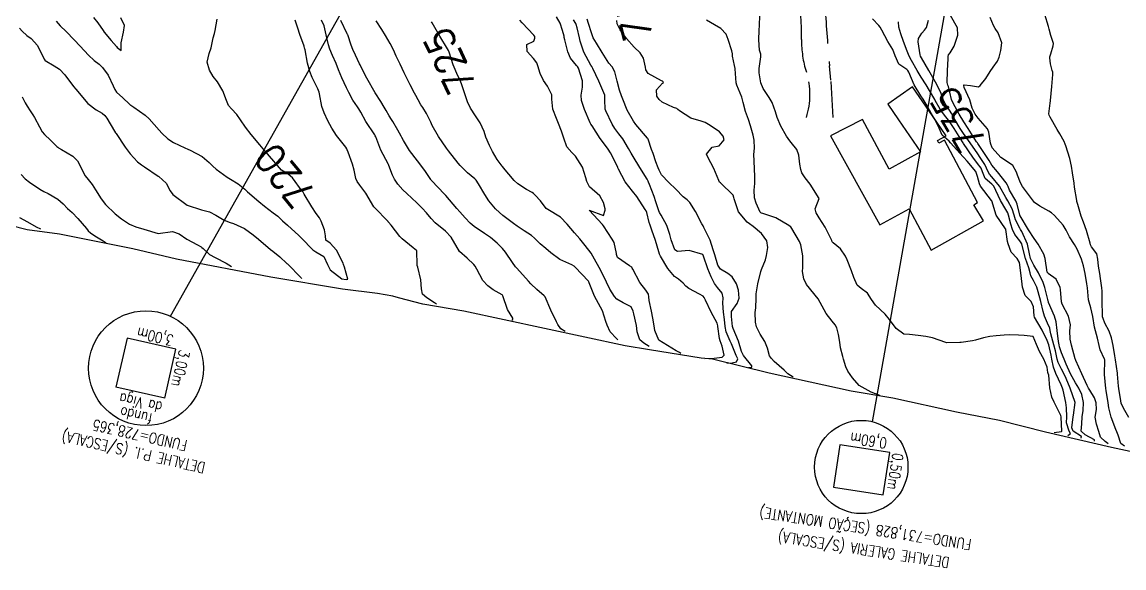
# Model space of a CAD drawing. Header units: metres. Extents: x 298520 to 308411, y 7433745 to 7450750.
# Drawn here: x 302261.6 to 302415.1, y 7441187.2 to 7441263.2 of the extents above; entities that cross this region are included whole.
import ezdxf
from ezdxf.enums import TextEntityAlignment as Align

# ---------------------------------------------------------------- set-up
doc = ezdxf.new("R2010")
doc.units = ezdxf.units.M
doc.header["$LTSCALE"] = 10
for name, pattern in [('CONTINUO', [0]), ('DASHED', [0.75, 0.5, -0.25]), ('TRACEJADO', [8.7, 8, -0.7])]:
    doc.linetypes.add(name, pattern=pattern)
for name, color, linetype in [('Area', 45, 'Continuous'), ('Cotas', 45, 'Continuous'), ('Curvas de Nivel 1m', 11, 'Continuous'), ('Curvas de Nivel 5m', 15, 'Continuous'), ('Edificações', 30, 'Continuous'), ('TEXTO', 45, 'Continuous'), ('Vias Secundárias', 230, 'DASHED')]:
    doc.layers.add(name, color=color, linetype=linetype)
doc.styles.add('ROMANS', font='romans', dxfattribs={"height": 0.2})
doc.styles.add('Style-STANDARD', font='STANDARD.shx')

msp = doc.modelspace()

# ---------------------------------------------------------------- linework, layer by layer
at = {"layer": 'Area'}
msp.add_polyline3d([(302425.53, 7441201.37, 739.46), (302413.34, 7441203.97, 738.03), (302404.18, 7441206.09, 731.68), (302397.75, 7441207.71, 731.27), (302391.78, 7441208.86, 731.32), (302382.89, 7441210.81, 731.59), (302377.12, 7441211.78, 731.26), (302365.69, 7441214.32, 730.12), (302357.77, 7441216.26, 726.75), (302356.19, 7441216.39, 726.66), (302349, 7441217.56, 735.54), (302345.64, 7441218.11, 734.41), (302323.16, 7441222.93, 721.92), (302317.45, 7441223.92, 721.05), (302314.06, 7441224.83, 721.12), (302313.27, 7441225.06, 720.72), (302311.12, 7441225.43, 720.73), (302306.26, 7441226.02, 720.1), (302296.29, 7441227.69, 720.98), (302283.13, 7441230.21, 721.96), (302277.08, 7441231.63, 721.93), (302266.84, 7441233.66, 723.26), (302262.36, 7441234.3, 723.42), (302252.64, 7441236.76, 724.46)], dxfattribs=at)
at = {"layer": 'Curvas de Nivel 1m', "flags": 128}
for points, elevation in [([(302271.58, 7441263.86), (302272.2, 7441263.13), (302272.92, 7441262.05), (302273.07, 7441261.84), (302274.04, 7441260.69), (302274.79, 7441259.82), (302274.89, 7441259.71), (302275.44, 7441259.26), (302275.45, 7441259.81), (302275.43, 7441260.35), (302275.78, 7441261.81), (302275.89, 7441262.77), (302275.41, 7441263.81)], 719), ([(302356.72, 7441216.36), (302358, 7441216.42), (302359.14, 7441216.56), (302359.42, 7441216.8), (302359.15, 7441218.06), (302358.84, 7441218.81), (302358.74, 7441219.14), (302358.53, 7441220.82), (302358.52, 7441220.91), (302358.44, 7441221.28), (302357.59, 7441222.83), (302356.82, 7441224.5), (302356.64, 7441224.84), (302356.48, 7441225.03), (302355.99, 7441225.34), (302354.5, 7441226.1), (302354.05, 7441226.42), (302353.68, 7441226.87), (302353.03, 7441227.4), (302352.51, 7441227.76), (302351.57, 7441228.9), (302350.55, 7441230.62), (302350.42, 7441230.91), (302349.98, 7441232.33), (302349.79, 7441232.92), (302349.4, 7441234.12), (302349.1, 7441234.93), (302348.98, 7441235.3), (302348.62, 7441236.69), (302348.54, 7441236.94), (302348.43, 7441237.14), (302347.23, 7441238.95), (302346.65, 7441239.67), (302345.62, 7441240.97), (302344.69, 7441242.72), (302344.62, 7441242.91), (302344.59, 7441242.98), (302344.5, 7441243.18), (302343.58, 7441245), (302343.26, 7441245.53), (302342.74, 7441246.22), (302342.15, 7441247.02), (302341.02, 7441248.77), (302340.86, 7441249.03), (302340.77, 7441249.21), (302339.96, 7441251.04), (302339.55, 7441252.3), (302339.5, 7441253.04), (302339.69, 7441254.18), (302339.67, 7441255.04), (302339.11, 7441256.8), (302338.98, 7441257.05), (302338.86, 7441257.2), (302338, 7441258.19), (302337.62, 7441259.07), (302337.22, 7441260.76), (302337.15, 7441261.08), (302337.11, 7441261.27), (302336.92, 7441262.04), (302336.57, 7441263.08), (302336.08, 7441263.95)], 727), ([(302362.81, 7441215.08), (302363.07, 7441215.09), (302363.27, 7441215.13), (302363.26, 7441215.32), (302362.12, 7441216.77), (302361.83, 7441217.33), (302361.42, 7441218.78), (302360.68, 7441220.54), (302360.59, 7441220.79), (302360.45, 7441222.2), (302360.41, 7441222.75), (302360.41, 7441222.79), (302360.41, 7441222.83), (302360.45, 7441222.92), (302361.24, 7441224.01), (302361.49, 7441224.78), (302361.41, 7441225.86), (302361.11, 7441226.78), (302360.51, 7441227.73), (302359.93, 7441228.22), (302358.89, 7441228.81), (302358.53, 7441229.34), (302358.09, 7441230.82), (302357.9, 7441231.49), (302357.44, 7441232.83), (302356.6, 7441234.62), (302356.48, 7441234.84), (302356.32, 7441235.13), (302355.4, 7441236.85), (302354.64, 7441238.1), (302354.25, 7441238.48), (302353.69, 7441238.87), (302352.66, 7441239.96), (302351.69, 7441240.9), (302350.68, 7441241.96), (302350.38, 7441242.6), (302350.24, 7441242.92), (302349.89, 7441243.74), (302349.52, 7441244.93), (302349.29, 7441245.49), (302348.81, 7441246.94), (302348.79, 7441246.99), (302348.74, 7441247.06), (302347.13, 7441248.96), (302346.77, 7441249.43), (302345.9, 7441250.97), (302345.31, 7441252.48), (302345.11, 7441252.98), (302344.82, 7441253.77), (302344.52, 7441254.98), (302344.19, 7441256.32), (302343.8, 7441257), (302343.37, 7441257.5), (302342.88, 7441258.26), (302342.43, 7441259.01), (302341.61, 7441260.32), (302341.19, 7441261.03), (302340.92, 7441261.73), (302340.54, 7441263.03), (302340.33, 7441263.65)], 729), ([(302405.38, 7441206.03), (302406.41, 7441206.2), (302406.44, 7441206.24), (302406.32, 7441208.2), (302406.32, 7441208.24), (302406.29, 7441208.42), (302405.35, 7441210.25), (302405.04, 7441210.98), (302404.77, 7441212.26), (302404.61, 7441214.02), (302404.52, 7441214.27), (302404.49, 7441214.4), (302404.37, 7441215.13), (302403.95, 7441216.27), (302403.33, 7441217.35), (302402.9, 7441218.29), (302402.42, 7441219.4), (302401.18, 7441219.55), (302400.42, 7441219.61), (302399.08, 7441219.67), (302398.42, 7441219.61), (302397.27, 7441219.5), (302396.42, 7441219.43), (302395.54, 7441219.25), (302394.41, 7441218.9), (302394, 7441218.8), (302392.41, 7441218.6), (302392.23, 7441218.59), (302390.4, 7441218.55), (302390.26, 7441218.57), (302388.41, 7441219.21), (302387.49, 7441219.4), (302386.42, 7441219.56), (302385.22, 7441219.7), (302384.42, 7441219.73), (302383.36, 7441220.52), (302382.45, 7441221.81), (302381.82, 7441222.54), (302380.47, 7441223.79), (302379.93, 7441224.56), (302379.36, 7441225.44), (302378.5, 7441226.09), (302377.93, 7441226.59), (302377.48, 7441227.62), (302377.14, 7441228.59), (302376.55, 7441230.09), (302376.32, 7441230.6), (302375.59, 7441231.64), (302374.57, 7441232.46), (302374.47, 7441232.63), (302374.39, 7441232.81), (302373.46, 7441234.64), (302372.62, 7441235.94), (302372.21, 7441236.65), (302372.07, 7441237.21), (302372.64, 7441238.65), (302371.4, 7441240.66), (302370.68, 7441241.52), (302370.23, 7441242.22), (302370.08, 7441242.68), (302369.96, 7441243.42), (302369.83, 7441244.68), (302369.53, 7441245.48), (302368.74, 7441246.45), (302368.55, 7441246.7), (302368.11, 7441247.34), (302367.31, 7441248.71), (302366.78, 7441249.96), (302366.56, 7441250.72), (302366.1, 7441252.03), (302365.68, 7441252.73), (302364.83, 7441253.97), (302364.5, 7441254.75), (302364.27, 7441256.17), (302364.3, 7441256.75), (302364.54, 7441258.4), (302364.51, 7441258.75), (302364.34, 7441259.3), (302364.22, 7441260.75), (302364.3, 7441262.12), (302364.33, 7441262.75), (302364.36, 7441264.16)], 732), ([(302407.26, 7441205.63), (302407.65, 7441205.88), (302407.46, 7441206.23), (302407.09, 7441207.41), (302407.11, 7441208.23), (302407.07, 7441209.46), (302407.01, 7441210.23), (302406.63, 7441211.94), (302406.52, 7441212.24), (302406.34, 7441212.67), (302405.6, 7441214.25), (302405.26, 7441215.15), (302405.04, 7441216.26), (302404.94, 7441216.81), (302404.61, 7441218.27), (302404.41, 7441218.87), (302403.68, 7441220.28), (302402.61, 7441222.13), (302402.56, 7441222.29), (302402.47, 7441223.56), (302402.16, 7441224.29), (302401.33, 7441225.15), (302400.95, 7441226.31), (302400.9, 7441226.7), (302400.72, 7441228.31), (302400.54, 7441229.72), (302400.22, 7441230.31), (302399.39, 7441231.16), (302398.96, 7441232.33), (302398.89, 7441232.65), (302398.63, 7441234.34), (302398.62, 7441234.36), (302398.6, 7441234.42), (302397.29, 7441236.35), (302396.67, 7441238.33), (302396.66, 7441238.36), (302396.64, 7441238.38), (302395.11, 7441240.38), (302394.97, 7441240.68), (302394.69, 7441241.7), (302394.45, 7441242.39), (302393.27, 7441243.84), (302392.76, 7441244.41), (302392.71, 7441244.46), (302390.95, 7441246.43), (302390.75, 7441246.64), (302389.78, 7441247.47), (302389.35, 7441248.45), (302388.78, 7441249.62), (302388.27, 7441250.47), (302387.7, 7441251.58), (302387.14, 7441252.48), (302386.82, 7441252.94), (302385.87, 7441254.49), (302385.11, 7441256.24), (302384.98, 7441256.5), (302384.86, 7441256.62), (302383.74, 7441257.39), (302383.24, 7441258.52), (302382.9, 7441259.41), (302382.22, 7441260.54), (302381.37, 7441262.11), (302381.12, 7441262.55), (302380.94, 7441262.78), (302380.06, 7441263.68)], 733), ([(302412.87, 7441204.44), (302412.86, 7441204.51), (302412.46, 7441204.77), (302411.8, 7441205.41), (302411.61, 7441206.18), (302411.26, 7441207.18), (302411.08, 7441208.19), (302411.25, 7441209.23), (302411.22, 7441210.19), (302410.99, 7441210.86), (302410.33, 7441211.94), (302410.17, 7441212.2), (302409.94, 7441212.6), (302409.24, 7441214.21), (302408.38, 7441216.07), (302408.32, 7441216.22), (302408.3, 7441216.31), (302407.8, 7441218.23), (302407.61, 7441219.04), (302407.57, 7441220.23), (302407.64, 7441221.03), (302407.38, 7441222.23), (302406.48, 7441223.94), (302406.4, 7441224.24), (302406.23, 7441225.97), (302406.19, 7441226.24), (302405.65, 7441227.39), (302404.52, 7441228.22), (302404.48, 7441228.27), (302404.41, 7441228.39), (302404.11, 7441230.27), (302403.92, 7441230.91), (302403.13, 7441232.28), (302402.58, 7441233.07), (302401.81, 7441234.3), (302400.62, 7441236.23), (302400.59, 7441236.28), (302400.59, 7441236.31), (302400.2, 7441237.88), (302400.02, 7441238.32), (302399.17, 7441239.83), (302398.95, 7441240.34), (302398.87, 7441240.53), (302398.68, 7441240.82), (302397.46, 7441242.35), (302396.7, 7441243.31), (302396.3, 7441243.96), (302396.06, 7441244.37), (302394.74, 7441246.32), (302394.69, 7441246.39), (302394.57, 7441246.56), (302393.41, 7441248.4), (302392.78, 7441249.34), (302392.12, 7441250.42), (302391.28, 7441251.95), (302391.08, 7441252.43), (302390.82, 7441253.46), (302390.65, 7441254.25), (302390.58, 7441254.43), (302390.45, 7441254.83), (302390.49, 7441256.44), (302390.59, 7441258.14), (302390.6, 7441258.43), (302390.67, 7441258.65), (302390.89, 7441258.96), (302391.45, 7441259.87), (302391.65, 7441260.42), (302391.93, 7441261.41), (302391.91, 7441262.42), (302390.95, 7441264.17)], 736), ([(302415.14, 7441204.14), (302414.63, 7441204.53), (302414.26, 7441205.66), (302414.09, 7441206.15), (302413.97, 7441206.45), (302413.29, 7441208.16), (302412.99, 7441209.48), (302412.89, 7441210.16), (302412.59, 7441211.9), (302412.56, 7441212.17), (302412.4, 7441214.13), (302412.4, 7441214.17), (302412.42, 7441216.14), (302412.41, 7441216.17), (302412.38, 7441216.25), (302411.79, 7441217.57), (302411.63, 7441218.18), (302411.41, 7441219.19), (302411.11, 7441220.19), (302410.98, 7441220.73), (302410.73, 7441222.2), (302410.47, 7441223.41), (302410.24, 7441224.2), (302410.17, 7441224.52), (302410, 7441226.2), (302409.93, 7441226.78), (302409.7, 7441228.21), (302409.46, 7441229.29), (302409.18, 7441230.21), (302408.57, 7441231.61), (302408.2, 7441232.22), (302407.51, 7441233.3), (302407.02, 7441234.24), (302406.6, 7441234.95), (302405.4, 7441236.26), (302405, 7441236.64), (302404.63, 7441236.88), (302403.36, 7441237.56), (302402.64, 7441238.1), (302402.48, 7441238.29), (302401.94, 7441239.01), (302400.95, 7441240.31), (302400.68, 7441240.84), (302400.27, 7441241.89), (302400.12, 7441242.32), (302399.62, 7441243.25), (302398.71, 7441243.85), (302397.96, 7441244.35), (302396.73, 7441245.71), (302396.5, 7441246.36), (302396.28, 7441247.89), (302396.08, 7441248.37), (302394.78, 7441249.84), (302394.37, 7441250.39), (302393.96, 7441251.24), (302393.64, 7441252.4), (302392.83, 7441254.13), (302392.77, 7441254.41), (302392.78, 7441254.47), (302392.83, 7441254.51), (302393.72, 7441254.4), (302394.83, 7441254.22), (302395.08, 7441254.39), (302395.85, 7441255.37), (302396.47, 7441256.37), (302396.87, 7441256.96), (302397.46, 7441257.77), (302397.7, 7441258.35), (302397.96, 7441259.29), (302398.08, 7441260.35), (302397.55, 7441261.73), (302397.14, 7441262.36), (302396.94, 7441262.77), (302396.45, 7441263.87)], 737), ([(302415.75, 7441208.13), (302415.02, 7441209.43), (302414.72, 7441210.14), (302414.64, 7441210.47), (302414.38, 7441212.15), (302414.34, 7441212.52), (302414.21, 7441214.15), (302414.19, 7441214.33), (302413.9, 7441216.15), (302413.82, 7441216.73), (302413.6, 7441218.16), (302413.36, 7441219.22), (302413.03, 7441220.16), (302412.44, 7441221.3), (302412.18, 7441221.91), (302412.12, 7441222.18), (302412.08, 7441222.56), (302412.07, 7441224.18), (302412.05, 7441225.73), (302412.01, 7441226.18), (302411.84, 7441227.5), (302411.72, 7441228.18), (302411.53, 7441229.2), (302411.44, 7441230.19), (302411.29, 7441230.92), (302410.57, 7441231.92), (302410.42, 7441232.2), (302410.36, 7441232.42), (302409.87, 7441234.21), (302409.45, 7441235.37), (302409.13, 7441236.21), (302408.64, 7441237.83), (302408.54, 7441238.22), (302408.51, 7441238.35), (302408.22, 7441240.22), (302408.14, 7441240.77), (302407.9, 7441242.23), (302407.76, 7441243.17), (302407.54, 7441244.23), (302406.98, 7441245.99), (302406.9, 7441246.24), (302406.75, 7441246.59), (302406.15, 7441247.65), (302405.79, 7441248.25), (302404.79, 7441249.97), (302404.66, 7441250.27), (302404.64, 7441250.43), (302404.81, 7441251.93), (302404.86, 7441252.27), (302404.87, 7441252.33), (302405.06, 7441254.27), (302405.17, 7441255.95), (302405.16, 7441256.27), (302405.09, 7441256.49), (302404.87, 7441257.4), (302404.76, 7441258.27), (302404.76, 7441258.39), (302404.89, 7441258.83), (302405.25, 7441259.93), (302405.26, 7441260.26), (302405.2, 7441260.55), (302404.92, 7441261.35), (302404.67, 7441262.27), (302404.58, 7441262.63), (302404.07, 7441264.28)], 738), ([(302261.3, 7441262.37), (302261.65, 7441261.98), (302262.32, 7441261.38), (302262.9, 7441260.95), (302263.8, 7441259.95), (302264.73, 7441258.08), (302264.79, 7441257.94), (302264.86, 7441257.86), (302266.09, 7441257.15), (302266.85, 7441256.66), (302267.58, 7441255.9), (302268.82, 7441254.26), (302269.11, 7441253.89), (302270.79, 7441251.87), (302271.95, 7441251.02), (302272.78, 7441250.52), (302273.16, 7441250.22), (302273.43, 7441249.83), (302274.53, 7441248.04), (302274.67, 7441247.82), (302274.74, 7441247.71), (302276, 7441245.81), (302276.71, 7441244.86), (302277.73, 7441243.78), (302278.26, 7441243.35), (302278.69, 7441243.07), (302280.6, 7441241.75), (302280.67, 7441241.7), (302281.7, 7441240.77), (302282.28, 7441239.73), (302282.65, 7441239.2), (302284.62, 7441237.7), (302286.62, 7441237.07), (302287.72, 7441236.77), (302288.61, 7441236.33), (302289.78, 7441235.64), (302290.6, 7441235.31), (302291.06, 7441235.16), (302292.59, 7441234.47), (302293.81, 7441233.59), (302294.57, 7441232.96), (302296.22, 7441231.56), (302296.55, 7441231.29), (302297.51, 7441230.52), (302298.53, 7441229.6), (302298.61, 7441229.53), (302300.5, 7441227.58), (302300.56, 7441227.51)], 721), ([(302319.36, 7441223.91), (302319.08, 7441224.13), (302317.99, 7441224.8), (302317.4, 7441225.31), (302317.26, 7441226.07), (302317.17, 7441227.31), (302316.75, 7441229.1), (302316.66, 7441229.32), (302316.65, 7441229.43), (302316.61, 7441231.32), (302316.59, 7441231.36), (302316.55, 7441231.39), (302316.1, 7441231.78), (302314.57, 7441233.05), (302314.41, 7441233.18), (302314.25, 7441233.34), (302313.02, 7441234.94), (302312.67, 7441235.37), (302312.64, 7441235.4), (302312.6, 7441235.44), (302310.71, 7441237.39), (302310.62, 7441237.51), (302309.5, 7441239.4), (302308.66, 7441240.52), (302308.28, 7441241.02), (302308.11, 7441241.42), (302307.87, 7441242.61), (302307.65, 7441243.43), (302307.06, 7441245.09), (302306.92, 7441245.44), (302306.86, 7441245.57), (302306.73, 7441245.8), (302305.43, 7441247.45), (302304.76, 7441248.47), (302304.23, 7441249.47), (302303.69, 7441250.57), (302303.36, 7441251.47), (302303.07, 7441253.22), (302303, 7441253.48), (302302.82, 7441253.91), (302302.03, 7441255.49), (302301.7, 7441256.34), (302301.4, 7441257.5), (302301.05, 7441259.35), (302301, 7441259.51), (302300.98, 7441259.59), (302300.9, 7441259.87), (302300.32, 7441261.52), (302300.04, 7441262.4), (302299.65, 7441263.52)], 721), ([(302329.86, 7441221.68), (302329.97, 7441221.78), (302329.98, 7441221.98), (302329.59, 7441222.6), (302329.24, 7441223.17), (302328.57, 7441225.09), (302328.53, 7441225.18), (302328.51, 7441225.21), (302328.48, 7441225.23), (302327.25, 7441225.94), (302326.5, 7441226.47), (302325.8, 7441227.21), (302324.96, 7441228.78), (302324.72, 7441229.22), (302324.54, 7441229.46), (302323.63, 7441230.32), (302322.55, 7441231.25), (302321.4, 7441233.26), (302320.59, 7441234.09), (302319.16, 7441235.28), (302318.61, 7441235.87), (302317.96, 7441236.64), (302317.36, 7441237.31), (302316.63, 7441238.04), (302315.23, 7441239.33), (302314.66, 7441239.87), (302313.97, 7441240.65), (302313.51, 7441241.36), (302313.24, 7441241.92), (302312.69, 7441243.27), (302312.65, 7441243.37), (302312.6, 7441243.47), (302311.58, 7441245.38), (302310.88, 7441247.25), (302310.82, 7441247.39), (302310.74, 7441247.52), (302309.49, 7441249.4), (302308.79, 7441250.67), (302308.53, 7441251.16), (302308.35, 7441251.42), (302307.71, 7441252.34), (302307.13, 7441253.44), (302306.82, 7441254.06), (302306.17, 7441255.45), (302305.72, 7441256.59), (302305.39, 7441257.45), (302304.88, 7441258.57), (302304.48, 7441259.46), (302304.29, 7441260.08), (302303.99, 7441261.47), (302303.69, 7441262.7), (302303.35, 7441263.48)], 722), ([(302337.29, 7441220.1), (302336.68, 7441220.51), (302336.23, 7441221.08), (302336.04, 7441221.48), (302335.28, 7441223.09), (302334.48, 7441224.95), (302334.36, 7441225.1), (302333.32, 7441225.95), (302332.5, 7441226.75), (302332.16, 7441227.13), (302330.53, 7441228.96), (302330.36, 7441229.15), (302329.94, 7441229.75), (302328.96, 7441231.17), (302328.56, 7441231.67), (302327.81, 7441232.43), (302326.88, 7441233.2), (302326.58, 7441233.4), (302326.04, 7441233.75), (302324.6, 7441234.75), (302324.04, 7441235.23), (302323.34, 7441235.97), (302322.62, 7441236.77), (302322.19, 7441237.25), (302320.65, 7441239.07), (302320.47, 7441239.27), (302318.67, 7441241.15), (302318.6, 7441241.22), (302318.55, 7441241.29), (302317.8, 7441242.42), (302317.19, 7441243.31), (302316.7, 7441243.92), (302315.59, 7441245.33), (302314.74, 7441246.74), (302314.53, 7441247.13), (302314.42, 7441247.34), (302313.96, 7441248.15), (302313.29, 7441249.36), (302313.09, 7441249.68), (302312.78, 7441250.15), (302312.33, 7441250.9), (302312.06, 7441251.37), (302311.6, 7441252.18), (302310.81, 7441253.39), (302309.67, 7441255.4), (302308.86, 7441256.94), (302308.71, 7441257.26), (302308.65, 7441257.41), (302308.07, 7441258.62), (302307.71, 7441259.43), (302307.49, 7441260.03), (302307, 7441261.44), (302306.97, 7441261.5), (302306.91, 7441261.61), (302306.02, 7441263.45)], 723), ([(302344.59, 7441218.94), (302344.55, 7441218.98), (302344.41, 7441219.15), (302343.52, 7441220.09), (302343.11, 7441221), (302342.94, 7441221.5), (302342.45, 7441223.01), (302341.37, 7441225.02), (302340.63, 7441226.9), (302340.58, 7441227.03), (302340.5, 7441227.14), (302338.67, 7441229.06), (302338.61, 7441229.13), (302338.53, 7441229.22), (302338.18, 7441229.42), (302336.54, 7441230.17), (302335.28, 7441231.09), (302334.56, 7441231.66), (302333.79, 7441232.34), (302333.02, 7441233.12), (302332.58, 7441233.49), (302331.58, 7441234.14), (302330.6, 7441234.79), (302330.09, 7441235.16), (302328.61, 7441236.29), (302328.12, 7441236.68), (302327.56, 7441237.19), (302326.64, 7441238.33), (302326.07, 7441239.21), (302325.19, 7441240.69), (302324.86, 7441241.22), (302324.67, 7441241.41), (302323.68, 7441242.23), (302322.69, 7441243.19), (302322.64, 7441243.25), (302322.36, 7441243.59), (302321.02, 7441245.27), (302320.73, 7441245.66), (302319.63, 7441247.28), (302318.77, 7441248.83), (302318.56, 7441249.29), (302317.98, 7441250.5), (302317.45, 7441251.31), (302317.19, 7441251.71), (302316.8, 7441252.42), (302316.48, 7441253), (302316.3, 7441253.33), (302315.69, 7441254.48), (302315.26, 7441255.34), (302314.85, 7441256.15), (302314.28, 7441257.35), (302313.75, 7441258.48), (302313.34, 7441259.36), (302312.9, 7441260.23), (302312.26, 7441261.37), (302311.75, 7441262.2), (302310.93, 7441263.39)], 724), ([(302353.37, 7441217.07), (302353.21, 7441217.17), (302352.72, 7441217.44), (302350.29, 7441218.91), (302349.77, 7441220.26), (302349.66, 7441220.92), (302349.48, 7441221.96), (302349.27, 7441222.93), (302348.96, 7441224.45), (302348.93, 7441224.93), (302348.88, 7441225.32), (302348.49, 7441225.89), (302347.69, 7441226.95), (302346.68, 7441228.81), (302346.61, 7441228.96), (302346.53, 7441229.06), (302346.23, 7441229.26), (302344.55, 7441230.45), (302344.42, 7441230.85), (302344.4, 7441230.98), (302344.08, 7441232.5), (302343.82, 7441232.99), (302342.6, 7441234.82), (302342.47, 7441235.01), (302340.62, 7441237.03), (302342.62, 7441236.26), (302342.86, 7441237.01), (302342.84, 7441237.22), (302342.63, 7441238.11), (302342.11, 7441239.02), (302340.66, 7441240.29), (302340.27, 7441241.03), (302340.16, 7441241.55), (302339.67, 7441243.04), (302338.72, 7441244.54), (302338.19, 7441245.06), (302337.52, 7441245.85), (302337.06, 7441247.08), (302336.99, 7441247.32), (302336.75, 7441248.02), (302336.36, 7441249.08), (302336.06, 7441249.8), (302335.56, 7441251.09), (302335.39, 7441252.51), (302335.41, 7441253.09), (302334.83, 7441254.32), (302334.27, 7441255.11), (302333.8, 7441256.06), (302333.48, 7441257.12), (302333.3, 7441257.56), (302332.87, 7441258.18), (302331.99, 7441259.14), (302331.92, 7441260.11), (302332.9, 7441260.59), (302333.06, 7441260.98), (302333.06, 7441261.13), (302333.03, 7441261.24), (302332.92, 7441261.43), (302331.27, 7441263.15), (302330.94, 7441263.49)], 726), ([(302359.77, 7441215.72), (302360.53, 7441215.75), (302361.14, 7441215.87), (302361.3, 7441216.32), (302361.09, 7441216.78), (302360.41, 7441218.39), (302360.23, 7441218.79), (302359.68, 7441220.05), (302359.53, 7441220.8), (302359.45, 7441221.81), (302359.31, 7441222.81), (302359.21, 7441224.07), (302359.28, 7441224.81), (302359.15, 7441225.47), (302358.5, 7441226.25), (302358.08, 7441226.82), (302357.61, 7441227.73), (302357.14, 7441228.83), (302356.55, 7441230.63), (302356.44, 7441230.84), (302354.56, 7441231.42), (302352.93, 7441231.26), (302352.56, 7441231.51), (302352.03, 7441232.9), (302351.86, 7441233.62), (302351.45, 7441234.9), (302350.62, 7441236.31), (302350.39, 7441236.68), (302350.3, 7441236.91), (302349.91, 7441238.2), (302349.65, 7441238.92), (302348.99, 7441240.61), (302348.88, 7441240.94), (302348.82, 7441241.08), (302348.68, 7441241.36), (302347.66, 7441242.95), (302346.72, 7441244.49), (302346.44, 7441244.96), (302346.08, 7441245.61), (302345.28, 7441246.97), (302344.75, 7441247.68), (302344.17, 7441248.4), (302343.81, 7441248.99), (302342.93, 7441250.86), (302342.87, 7441251.01), (302342.86, 7441251.07), (302342.81, 7441252.43), (302342.78, 7441253.01), (302342.77, 7441253.05), (302341.98, 7441255.02), (302341.14, 7441256.75), (302340.98, 7441257.03), (302340.86, 7441257.22), (302339.87, 7441259.04), (302339.36, 7441260.59), (302339.26, 7441261.05), (302338.93, 7441262.42), (302338.8, 7441262.92), (302338.74, 7441263.05), (302338.44, 7441263.56)], 728), ([(302381.09, 7441211.19), (302379.9, 7441211.67), (302378.21, 7441212.58), (302377.28, 7441213.66), (302376.63, 7441214.6), (302376.37, 7441215.17), (302376.05, 7441216.28), (302375.94, 7441216.61), (302375.62, 7441217.83), (302375.51, 7441218.61), (302375.34, 7441219.69), (302375.11, 7441220.62), (302374.87, 7441221.06), (302374.44, 7441221.56), (302373.62, 7441222.64), (302372.48, 7441224.65), (302370.86, 7441226.67), (302370.51, 7441227.47), (302370.34, 7441228.49), (302370.34, 7441228.67), (302370.35, 7441228.85), (302370.37, 7441230.67), (302370.09, 7441232.2), (302369.9, 7441232.68), (302368.83, 7441234.46), (302368.68, 7441234.7), (302368.64, 7441234.74), (302368.6, 7441234.77), (302368.43, 7441234.88), (302366.62, 7441235.95), (302364.81, 7441236.55), (302364.62, 7441236.59), (302364.52, 7441236.64), (302364.44, 7441236.74), (302363.88, 7441237.99), (302363.62, 7441238.76), (302363.6, 7441239.81), (302363.68, 7441240.75), (302363.67, 7441241.75), (302363.65, 7441242.76), (302363.57, 7441243.9), (302363.55, 7441244.76), (302363.64, 7441245.66), (302363.61, 7441246.76), (302363.45, 7441247.46), (302363.07, 7441248.77), (302362.78, 7441249.66), (302362.37, 7441250.77), (302362.05, 7441252.02), (302361.86, 7441252.78), (302361.19, 7441254.43), (302361.08, 7441254.79), (302360.94, 7441256.71), (302360.94, 7441256.79), (302360.87, 7441257.18), (302360.58, 7441258.5), (302360.56, 7441258.79), (302360.47, 7441259.21), (302359.97, 7441260.8), (302359.67, 7441261.55), (302358.93, 7441262.32), (302358.07, 7441262.83), (302356.94, 7441263.5)], 731), ([(302409.13, 7441205.24), (302409.19, 7441205.47), (302408.03, 7441206.22), (302407.81, 7441206.68), (302408.01, 7441208.22), (302408.04, 7441208.47), (302408.31, 7441210.22), (302407.6, 7441212.23), (302407.03, 7441213.55), (302406.7, 7441214.24), (302406.37, 7441214.86), (302405.93, 7441215.8), (302405.8, 7441216.25), (302405.54, 7441217.4), (302405.32, 7441218.26), (302404.89, 7441219.79), (302404.81, 7441220.26), (302404.76, 7441220.59), (302404.44, 7441221.3), (302404, 7441222.27), (302403.83, 7441222.9), (302403.5, 7441224.28), (302403.14, 7441225.64), (302402.94, 7441226.29), (302402.51, 7441227.2), (302402.12, 7441227.89), (302402.02, 7441228.3), (302401.84, 7441228.99), (302401.38, 7441230.3), (302400.96, 7441231.92), (302400.86, 7441232.31), (302400.58, 7441232.77), (302399.88, 7441233.62), (302399.57, 7441234.33), (302399.34, 7441235.06), (302399.01, 7441236.33), (302398.92, 7441236.63), (302398.63, 7441237.11), (302397.89, 7441238.35), (302397.26, 7441239.75), (302396.96, 7441240.36), (302396.68, 7441240.65), (302395.77, 7441241.46), (302395.39, 7441242.38), (302395.19, 7441242.88), (302394.7, 7441243.55), (302394.04, 7441244.4), (302392.74, 7441246.33), (302392.7, 7441246.41), (302392.62, 7441246.54), (302391.42, 7441248.42), (302390.78, 7441249.37), (302389.95, 7441250.44), (302389.47, 7441251.12), (302388.81, 7441252.3), (302388.73, 7441252.46), (302388.6, 7441252.68), (302387.55, 7441254.47), (302386.85, 7441255.58), (302386.29, 7441256.49), (302385.51, 7441257.86), (302385.19, 7441258.5), (302384.89, 7441259.19), (302384.39, 7441260.51), (302384, 7441261.59), (302383.74, 7441262.52), (302383.68, 7441263.26)], 734), ([(302261.63, 7441252.81), (302262.07, 7441251.97), (302262.35, 7441251.53), (302262.78, 7441250.88), (302263.15, 7441250.33), (302263.38, 7441249.95), (302264.08, 7441248.62), (302264.44, 7441247.94), (302264.74, 7441247.58), (302265.58, 7441246.78), (302266.5, 7441245.91), (302266.61, 7441245.8), (302266.72, 7441245.71), (302267.14, 7441245.48), (302268.71, 7441244.54), (302269.37, 7441243.88), (302270.08, 7441242.48), (302270.39, 7441241.87), (302270.67, 7441241.53), (302271.42, 7441240.62), (302271.85, 7441239.85), (302272.63, 7441238.6), (302273.27, 7441237.83), (302274.61, 7441236.51), (302275.48, 7441235.81), (302276.6, 7441235.08), (302277.5, 7441234.69), (302278.59, 7441234.39), (302280.58, 7441233.75), (302282.59, 7441234.07), (302283.51, 7441233.71), (302284.57, 7441233), (302286.07, 7441232.18), (302286.56, 7441231.9), (302286.69, 7441231.82), (302286.86, 7441231.68), (302287.74, 7441230.86), (302288.54, 7441230.44), (302290.05, 7441229.63), (302290.79, 7441229.17)], 722), ([(302261.5, 7441241.98), (302262.07, 7441241.37), (302262.66, 7441240.93), (302264.12, 7441239.95), (302264.65, 7441239.62), (302265.25, 7441239.33), (302266.63, 7441238.54), (302267.34, 7441237.9), (302267.97, 7441237.25), (302268.61, 7441236.68), (302269.42, 7441235.88), (302270.59, 7441234.47), (302270.85, 7441234.13), (302271.15, 7441233.86), (302271.78, 7441233.46), (302272.94, 7441232.75), (302273.33, 7441232.48)], 723), ([(302261.3, 7441235.98), (302262.38, 7441235.38), (302263.6, 7441234.7), (302264.2, 7441234.42)], 724)]:
    msp.add_lwpolyline(points, dxfattribs=dict(at, elevation=elevation))
at = {"layer": 'Curvas de Nivel 5m', "flags": 128}
for points, elevation in [([(302266.39, 7441263.38), (302266.92, 7441262.73), (302267.78, 7441261.9), (302268.9, 7441260.78), (302269.75, 7441259.88), (302270.87, 7441258.63), (302271.69, 7441257.86), (302272.37, 7441257.36), (302272.85, 7441256.92), (302273.62, 7441255.83), (302274.3, 7441254.34), (302274.54, 7441253.82), (302274.81, 7441253.45), (302275.65, 7441252.66), (302276.61, 7441251.79), (302276.71, 7441251.7), (302276.79, 7441251.64), (302277.22, 7441251.36), (302278.78, 7441250.25), (302279.33, 7441249.76), (302280.75, 7441248.16), (302281.11, 7441247.74), (302281.95, 7441246.95), (302282.73, 7441246.47), (302284.32, 7441245.7), (302284.72, 7441245.52), (302285.04, 7441245.38), (302286.71, 7441244.49), (302287.69, 7441243.67), (302288.18, 7441243.15), (302288.68, 7441242.74), (302290.2, 7441241.63), (302290.67, 7441241.33), (302291.74, 7441240.69), (302292.66, 7441239.95), (302293.05, 7441239.6), (302294.63, 7441238.25), (302295.38, 7441237.57), (302296.61, 7441236.64), (302297.25, 7441236.19), (302297.92, 7441235.54), (302298.59, 7441234.93), (302300.2, 7441233.51), (302300.57, 7441233.14), (302302.14, 7441231.49), (302302.55, 7441231.22), (302303.66, 7441230.59), (302304.18, 7441229.47), (302304.52, 7441228.69), (302306.19, 7441227.44), (302306.77, 7441227.35), (302307.02, 7441227.43), (302306.53, 7441229.06), (302306.41, 7441229.44), (302306.34, 7441229.64), (302305.44, 7441231.45), (302304.56, 7441232.41), (302303.95, 7441232.86), (302303.87, 7441233.47), (302303.77, 7441234.29), (302303.3, 7441235.48), (302303.06, 7441235.94), (302302.61, 7441236.58), (302301.97, 7441237.5), (302300.91, 7441239.25), (302300.77, 7441239.51), (302300.73, 7441239.58), (302300.65, 7441239.68), (302299.3, 7441241.52), (302298.68, 7441242.04), (302297.76, 7441242.62), (302296.92, 7441243.56), (302296.7, 7441243.86), (302295.21, 7441245.58), (302294.73, 7441246.12), (302293.52, 7441247.59), (302292.76, 7441248.57), (302292.04, 7441249.61), (302291.53, 7441250.37), (302290.79, 7441251.14), (302290.37, 7441251.63), (302290.11, 7441252.33), (302289.61, 7441253.64), (302288.83, 7441254.91), (302288.25, 7441255.66), (302287.72, 7441256.54), (302287.42, 7441257.67), (302287.68, 7441258.87), (302287.99, 7441259.66), (302288.27, 7441261.02), (302288.42, 7441261.65), (302288.52, 7441262.05), (302288.8, 7441263.65)], 720), ([(302348.98, 7441218.01), (302348.22, 7441218.48), (302347.68, 7441218.95), (302347.3, 7441220.08), (302347.2, 7441220.95), (302346.81, 7441222.59), (302346.72, 7441222.96), (302346.46, 7441223.56), (302345.35, 7441224.09), (302344.48, 7441224.6), (302344.14, 7441224.99), (302343.51, 7441226.01), (302343.01, 7441227), (302342.52, 7441228.06), (302342.02, 7441229.02), (302341.36, 7441230.2), (302340.89, 7441231.03), (302340.56, 7441231.47), (302339.86, 7441232.33), (302339.32, 7441233.05), (302338.59, 7441233.88), (302337.53, 7441235.07), (302336.61, 7441236.05), (302334.85, 7441237.1), (302334.62, 7441237.26), (302333.85, 7441238.33), (302333.11, 7441239.12), (302332.86, 7441239.33), (302332.66, 7441239.47), (302331.89, 7441239.91), (302330.67, 7441240.71), (302330.17, 7441241.16), (302328.69, 7441242.91), (302328.57, 7441243.05), (302328.48, 7441243.17), (302327.81, 7441244.08), (302327.16, 7441245.19), (302327.01, 7441245.48), (302326.73, 7441246.03), (302326.22, 7441247.21), (302325.97, 7441247.99), (302325.42, 7441249.21), (302324.78, 7441250.18), (302324.07, 7441251.23), (302323.66, 7441252.1), (302323.3, 7441253.24), (302322.83, 7441254.62), (302322.59, 7441255.25), (302322.34, 7441255.76), (302321.65, 7441257.26), (302321.1, 7441259.05), (302321.03, 7441259.27), (302320.89, 7441259.53), (302319.8, 7441261.28), (302318.93, 7441262.79), (302318.75, 7441263.11), (302318.67, 7441263.29)], 725), ([(302369.01, 7441213.76), (302368.29, 7441214.21), (302367.77, 7441214.71), (302366.38, 7441215.95), (302365.98, 7441216.33), (302365.71, 7441216.73), (302365.44, 7441217.78), (302365.09, 7441218.74), (302364.42, 7441219.75), (302363.9, 7441220.76), (302363.79, 7441221.4), (302363.75, 7441222.76), (302363.81, 7441223.4), (302363.89, 7441224.76), (302363.88, 7441225.36), (302364.1, 7441226.75), (302364.52, 7441228.49), (302364.6, 7441228.74), (302365.16, 7441230.11), (302365.31, 7441230.73), (302365.49, 7441231.8), (302365.36, 7441232.73), (302364.59, 7441233.78), (302363.44, 7441234.76), (302362.94, 7441235.1), (302362.61, 7441235.35), (302361.43, 7441236.78), (302360.82, 7441238.61), (302360.78, 7441238.79), (302360.65, 7441239.11), (302358.88, 7441240.82), (302358.78, 7441240.92), (302358.68, 7441241.18), (302357.98, 7441242.83), (302357.15, 7441244.4), (302356.97, 7441244.84), (302357.76, 7441245.8), (302358.73, 7441245.99), (302359.39, 7441246.81), (302359.29, 7441247.35), (302358.75, 7441247.95), (302357.47, 7441248.83), (302356.77, 7441249.22), (302356.21, 7441249.41), (302354.78, 7441249.84), (302353.19, 7441250.88), (302352.98, 7441251.07), (302352.8, 7441251.19), (302352.35, 7441251.34), (302350.8, 7441252.07), (302350.35, 7441252.46), (302350.03, 7441252.92), (302349.97, 7441253.78), (302350.84, 7441254.73), (302350.94, 7441254.81), (302350.92, 7441254.91), (302350.84, 7441254.98), (302350.69, 7441255.07), (302348.85, 7441256.09), (302348.51, 7441256.58), (302348.44, 7441256.94), (302348.17, 7441258.23), (302347.7, 7441258.95), (302346.89, 7441259.76), (302345.8, 7441260.97), (302344.92, 7441262.15), (302344.64, 7441262.7), (302344.53, 7441262.99), (302344.48, 7441263.44)], 730), ([(302411, 7441204.84), (302410.97, 7441205.01), (302409.7, 7441205.72), (302409.11, 7441206.21), (302409.21, 7441207.27), (302409.27, 7441208.21), (302409.39, 7441209.12), (302409.47, 7441210.21), (302409.2, 7441211.34), (302408.78, 7441212.22), (302408.34, 7441212.98), (302407.66, 7441214.23), (302407.03, 7441215.58), (302406.76, 7441216.24), (302406.39, 7441217.14), (302406.13, 7441217.97), (302406.06, 7441218.25), (302405.95, 7441218.71), (302405.77, 7441220.25), (302405.65, 7441221.45), (302405.41, 7441222.26), (302404.6, 7441224.15), (302404.56, 7441224.27), (302404.54, 7441224.33), (302404.49, 7441224.57), (302404.07, 7441226.27), (302403.83, 7441226.96), (302403.17, 7441228.28), (302402.54, 7441229.34), (302402.08, 7441230.29), (302401.93, 7441230.92), (302401.64, 7441232.3), (302400.85, 7441234.05), (302400.7, 7441234.31), (302400.6, 7441234.5), (302399.99, 7441235.69), (302399.8, 7441236.32), (302399.52, 7441237.21), (302398.92, 7441238.34), (302398.65, 7441238.8), (302397.76, 7441240.35), (302396.69, 7441241.65), (302396.35, 7441242.03), (302396.18, 7441242.37), (302395.72, 7441243.4), (302395.08, 7441244.38), (302394.72, 7441244.89), (302393.68, 7441246.4), (302392.76, 7441247.69), (302392.27, 7441248.41), (302391.54, 7441249.66), (302391.12, 7441250.43), (302390.8, 7441250.95), (302390.2, 7441251.84), (302389.92, 7441252.44), (302389.63, 7441253.26), (302389.07, 7441254.46), (302388.84, 7441254.86), (302387.91, 7441256.47), (302386.88, 7441258.24), (302386.76, 7441258.48), (302386.7, 7441258.67), (302386.45, 7441260.48), (302386.47, 7441260.93), (302386.93, 7441261.69), (302387.31, 7441262.1), (302387.57, 7441262.47), (302387.89, 7441263.52)], 735)]:
    msp.add_lwpolyline(points, dxfattribs=dict(at, elevation=elevation))
at = {"layer": 'Edificações'}
msp.add_lwpolyline([(302388.92, 7441249.45), (302385.65, 7441254.21), (302382.19, 7441251.79), (302383.68, 7441249.61), (302386.75, 7441245.14), (302382.39, 7441242.75), (302378.67, 7441249.64), (302374.21, 7441247.37), (302381.08, 7441234.96), (302385.17, 7441237.21), (302388.24, 7441231.43), (302395.54, 7441235.55), (302394.19, 7441237.77), (302394.68, 7441238.07), (302390.09, 7441246.76), (302389.32, 7441246.35), (302389.12, 7441246.73), (302390.31, 7441247.38)], close=True, dxfattribs=at)
at = {"layer": 'TEXTO', "linetype": 'CONTINUO'}
msp.add_lwpolyline([(302281.52, 7441210.82), (302283.07, 7441217.64), (302276.25, 7441219.19), (302274.7, 7441212.37)], dxfattribs=at)
at = {"layer": 'TEXTO', "linetype": 'TRACEJADO', "flags": 128}
msp.add_lwpolyline([(302281.52, 7441210.82), (302274.7, 7441212.37)], dxfattribs=at)
at = {"layer": 'TEXTO', "linetype": 'CONTINUO'}
msp.add_lwpolyline([(302375.54, 7441204.34), (302374.62, 7441198.41), (302381.54, 7441197.34), (302382.46, 7441203.27)], close=True, dxfattribs=at)
for points in [[(302282.29, 7441222.24, 0), (302388.5, 7441411.12, 0)], [(302380.05, 7441207.54, 0), (302416.14, 7441411.53, 0)]]:
    msp.add_polyline3d(points, dxfattribs=at)
for centre, radius in [((302278.89, 7441215), 8), ((302378.51, 7441201.23), 6.5)]:
    msp.add_circle(centre, radius, dxfattribs=at)
at = {"layer": 'Vias Secundárias'}
msp.add_lwpolyline([(302374.57, 7441249.95), (302374.28, 7441255.15), (302374.09, 7441257.15, -0.009253), (302373.47, 7441265.23, 0.100458), (302370.5, 7441276.47, -0.005722), (302363.07, 7441291.97, 0.052942), (302355.98, 7441303.76, -0.024985), (302346.82, 7441317.24, -0.187003), (302344.42, 7441330.65, -0.0355), (302346.96, 7441340.08, 0.027398), (302350.5, 7441352.41, -0.011831), (302351.01, 7441354.45, -0.040275), (302353.25, 7441360.53, -0.000162), (302356.24, 7441366.99, -0.16909), (302359.01, 7441369.86, -17.768165)], format="xyb", dxfattribs=at)
at = {"layer": 'Vias Secundárias', "elevation": 742.46}
msp.add_lwpolyline([(302345.34, 7441368.24), (302346.71, 7441366.73, -0.200676), (302348.6, 7441361.42, -0.057857), (302345.99, 7441346.14, -0.005747), (302343.1, 7441336.68, 0.15734), (302343.18, 7441317.85, 0.09944), (302346.27, 7441312.37, -0.043765), (302355.54, 7441299.54, -0.021645), (302361.19, 7441289.07, -0.018769), (302367.84, 7441273.9, -0.099603), (302370.19, 7441260.82, 0.08259), (302370.86, 7441256.24, -0.155576), (302370.86, 7441249.95, 1.368479)], format="xyb", dxfattribs=at)

# ---------------------------------------------------------------- texts
at = {"layer": 'Cotas', "style": 'Style-STANDARD'}
for s, rotation, p in [('730', 103.6834, (302346.46, 7441265.23, 730)), ('725', 114.9562, (302321.16, 7441257.79, 725)), ('735', 120.569, (302391.96, 7441249.62, 735)), ('720', 129.025, (302298.22, 7441241.81, 720))]:
    msp.add_text(s, height=4, rotation=rotation, dxfattribs=at).set_placement(p, align=Align.MIDDLE_CENTER)
at = {"layer": 'TEXTO', "style": 'ROMANS', "width": 0.8}
for s, rotation, p in [('3,00m', 167.2128, (302282.83, 7441219.55)), ('3,00m', 257.2128, (302283.56, 7441217.66)), ('da Viga', 167.2128, (302281.27, 7441210.2)), ('fundo', 167.2128, (302279.88, 7441208.62)), ('FUNDO=728,365', 167.2128, (302284.74, 7441204.91)), ('DETALHE P.I. (S/ESCALA)', 167.2128, (302287.23, 7441201.81)), ('0,60m', 171.206, (302382.16, 7441205.25)), ('0,50m', 261.206, (302382.9, 7441203.26)), ('FUNDO=731,828 (SEÇÃO MONTANTE)', 171.206, (302393.93, 7441191.14)), ('DETALHE GALERIA (S/ESCALA)', 171.206, (302390.86, 7441188.61))]:
    msp.add_text(s, height=1.5, rotation=rotation, dxfattribs=at).set_placement(p)

doc.saveas('drawing.dxf')
